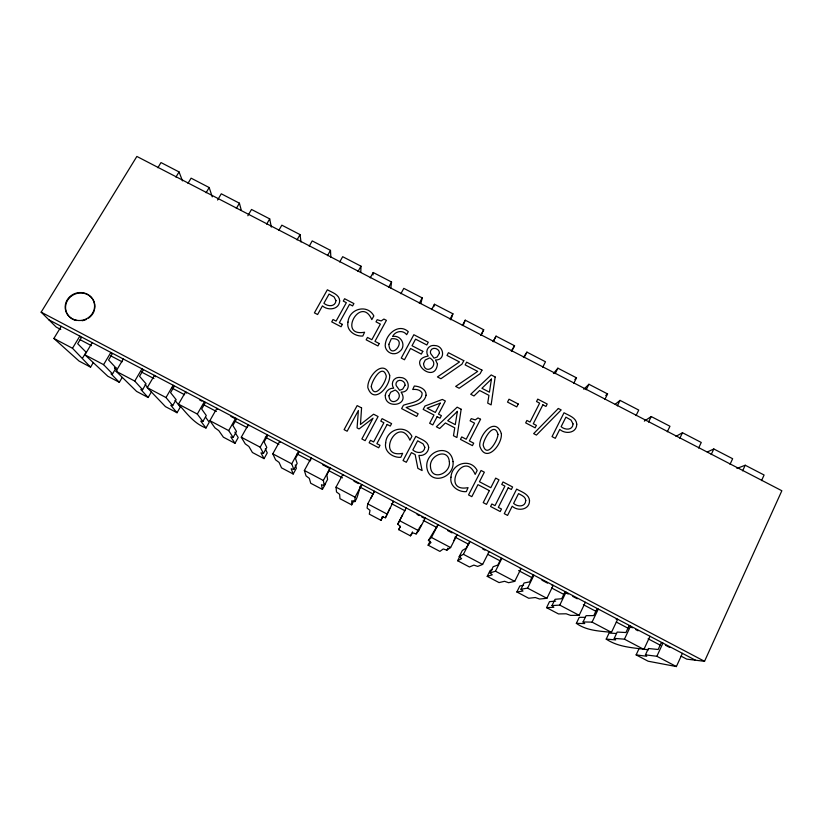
<?xml version="1.0" encoding="UTF-8"?>
<svg xmlns="http://www.w3.org/2000/svg" width="823" height="823" viewBox="0 0 823 823"><rect width="100%" height="100%" fill="white"/><g stroke="black" fill="none" stroke-linecap="round" stroke-linejoin="round"><path stroke-width="1.23" d="M342.841 475.365L342.8 474.562L336.021 487.165L336.514 491.969L339.632 494.335L339.971 498.687L351.688 504.859L351.771 500.734L354.847 501.629C358.581 496.351 358.293 489.911 361.791 484.562L355.052 497.195L354.847 501.629M360.783 272.403L360.988 266.179L342.677 256.694L339.704 261.981M373.035 274.954L373.2 272.506L391.553 282.011L390.812 287.968M370.988 498.234L374.465 491.228L367.747 503.892L367.079 508.079L370.011 510.353L369.29 514.149L381.028 520.342L383.096 516.422M420.913 303.564L422.199 297.885L403.805 288.359L400.883 293.698M433.803 306.722L434.472 304.253L452.917 313.8L450.87 319.808M381.028 520.342L382.191 516.772L385.452 517.77L389.937 508.213M385.452 517.77L393.497 501.248L393.25 501.907M463.39 324.879L465.221 320.178L483.698 329.756L481.054 335.445M681.053 656.137L686.732 659.13L704.539 661.311L781.85 490.745L136.865 156.442L41.15 312.164L56.242 327.122L60.779 329.509M638.967 648.802L636.128 654.892L648.113 661.208L676.372 666.558L682.421 653.349M761.532 480.632L764.104 475.015L745.216 465.232L736.924 468.431M645.438 654.851L656.867 656.281L662.957 643.113L661.167 642.969L658.143 649.501L648.39 648.503L645.438 654.851L646.724 656.26L636.128 654.892M742.634 470.838L745.216 465.232M649.995 636.282L643.884 649.429L624.431 639.173L614.215 638.381L617.199 632.064L625.922 632.527L628.988 626.015L630.583 626.066L624.431 639.173M730.042 464.316L732.645 458.72L713.808 448.967L707.276 451.992M711.195 454.543L713.808 448.967M648.462 649.82C633.998 647.722 618.731 647.506 606.212 639.111L609.082 633.052L616.252 633.473M585.297 617.312L579.258 617.332L576.357 623.361C586.737 630.778 599.319 631.004 611.468 632.352L617.662 619.266L616.129 619.256M698.634 448.031L701.268 442.465L682.483 432.733L675.971 436.355M583.065 621.962L592.066 622.116L598.3 609.071L596.881 609.113L593.784 615.604L586.079 615.666L583.065 621.962L584.721 623.567L576.357 623.361M679.829 438.278L682.483 432.733M555.638 601.15L549.507 601.644L546.575 607.652L558.478 613.927L566.183 613.793L570.627 615.398L579.145 615.306L585.4 602.282M667.309 431.787L669.963 426.252L651.219 416.541L644.347 421.119M551.996 605.574L555.041 599.309L561.718 598.712L564.856 592.251L566.08 592.107L559.784 605.111L551.996 605.574L553.838 607.281L546.575 607.652M648.545 422.065L651.219 416.541M523.572 585.297L519.817 585.997L516.865 591.984L528.736 598.249L535.331 597.529L539.579 599.031L546.894 598.311L553.221 585.338L552.068 585.523M636.045 415.584L638.741 410.07L620.038 400.379L615.203 404.268M520.99 589.227L527.584 588.136L533.952 575.195L532.903 575.431L529.734 581.861L524.066 582.993L520.99 589.227L523.016 591.027L516.865 591.984M617.332 405.883L620.038 400.379M492.267 569.681L490.199 570.38L487.216 576.347L499.067 582.591L504.561 581.295L508.614 582.705L514.725 581.357L521.124 568.436L520.146 568.724M604.864 399.422L607.58 393.929L588.929 384.269L583.795 389.269M490.066 572.921L493.172 566.708L497.833 565.051L501.032 558.652L501.896 558.323L495.456 571.203L490.066 572.921L492.277 574.814L487.216 576.347M586.192 389.742L588.929 384.269M460.643 554.805L457.629 560.741L469.46 566.975L473.863 565.113L477.71 566.409L482.628 564.444L489.099 551.585L488.306 551.955M573.754 383.302L576.501 377.829L557.891 368.19L553.426 373.529M459.203 556.657L463.411 554.311L469.923 541.483L466.003 548.283L462.351 550.474L459.203 556.657L461.6 558.642L457.629 560.741M555.124 373.642L557.891 368.19M430.151 541.236L428.114 545.176L439.914 551.4L443.227 548.962L446.889 550.155L447.938 548.097M453.843 540.536L456.004 536.298M446.889 550.155L450.613 547.562L457.156 534.765L456.549 535.238M542.717 367.212L545.495 361.77L526.926 352.141L523.418 357.408M421.51 516.793L424.863 518.552L425.285 517.986L418.681 530.732L416.129 533.942L412.673 532.851L410.44 535.845L398.671 529.642L400.472 526.411L397.715 524.23L406.212 507.945L405.883 508.563M402.581 514.879L397.715 524.23M428.423 540.423L438.031 524.693L431.447 537.46L428.423 540.423L430.995 542.511L428.114 545.176M524.128 357.573L526.926 352.141M493.142 341.71L496.043 336.144L514.56 345.742L511.752 351.164M410.44 535.845L412.488 531.915M416.129 533.942L418.794 528.819M398.671 529.642L400.204 526.699M493.214 341.555L496.043 336.144M480.858 335.146L483.698 329.756M462.361 325.558L465.221 320.178M450.047 319.18L452.917 313.8M351.688 504.859L353.777 500.96M431.591 309.613L434.472 304.253M324.303 485.529L323.346 480.488L330.157 467.906L326.885 474.994L327.595 479.459L324.303 485.529L321.433 484.737L322.421 489.418L310.724 483.255L309.314 478.348L306.022 475.889L304.366 470.478L311.217 457.927L310.292 460.911M419.298 303.245L422.199 297.885M322.421 489.418L325.569 483.595M293.842 469.47L297.154 463.421L295.478 458.452L298.883 452.228L298.605 451.292L291.723 463.822L293.842 469.47L291.157 468.771L293.204 474.017L296.383 468.215L295.231 464.944M388.631 287.34L391.553 282.011M293.204 474.017L281.538 467.865L279.069 462.403L275.602 459.851L272.783 453.833L279.707 441.344L280.098 442.332M370.257 277.824L373.2 272.506M263.453 453.442L266.796 447.424L264.132 441.941L267.588 435.748L267.125 434.719L260.181 447.187L263.453 453.442L260.953 452.845L264.06 458.648L267.269 452.866L265.273 448.864M358.026 271.487L360.988 266.179M233.125 437.455L236.499 431.458L232.878 425.47L236.355 419.308L235.717 418.187L228.701 430.604L233.125 437.455L230.821 436.962L234.987 443.309L238.217 437.548L234.853 432.096M264.06 458.648L252.424 452.506L248.896 446.488L245.244 443.844L241.283 437.229L248.268 424.791L248.834 425.882M327.503 255.655L330.486 250.377L312.215 240.913L309.222 246.18M234.987 443.309L223.372 437.178L218.784 430.614L214.968 427.878L209.865 420.666L216.912 408.29L217.653 409.463M186.554 393.085L185.628 391.82L178.509 404.144C186.698 413.259 194.033 423.567 205.976 428.001L209.237 422.271L205.606 417.199M202.88 421.499L206.285 415.533L201.686 409.052L205.205 402.91L204.392 401.696L197.314 414.051L202.88 421.499L200.761 421.109L205.976 428.001M297.041 239.874L300.056 234.606L281.836 225.173L278.802 230.419M155.516 376.749L154.426 375.391L147.245 387.664L165.464 406.634L177.027 412.735L180.319 407.025L174.949 400.338M172.696 405.595L176.132 399.649L170.577 392.653L174.126 386.543L173.139 385.236L165.999 397.55L172.696 405.595L170.773 405.297L177.027 412.735M266.662 224.123L269.697 218.887L251.519 209.464L247.846 215.739M123.296 359.003L116.043 371.224L136.608 391.419L148.14 397.499L151.463 391.82M142.585 389.711L146.052 383.796L139.55 376.306L143.12 370.227L141.957 368.827L134.756 381.08L142.585 389.711L140.846 389.516L148.14 397.499M236.345 208.414L239.411 203.188L221.274 193.796L217.57 200.04M92.238 342.646L84.923 354.816L107.813 376.234L119.325 382.304L122.113 377.582M112.545 373.879L116.043 367.984L108.585 360.001L112.195 353.941L110.858 352.46L103.585 364.651L112.545 373.879L110.992 373.776L119.325 382.304M206.1 192.736L209.196 187.541L191.101 178.169L187.994 183.344M61.252 326.34L53.876 338.459L79.09 361.081L90.571 367.14L93.38 362.439M82.578 358.077L86.106 352.203L77.701 343.726L81.343 337.697L79.831 336.123L72.496 348.263L90.571 367.14M175.927 177.089L179.054 171.925L160.999 162.573L157.862 167.727M511.299 351.123L514.56 345.742M419.319 527.79L421.582 524.879M574.886 379.547L576.501 377.829M605.738 395.534L607.58 393.929M116.043 367.984L114.469 367.922L116.928 370.535M606.212 639.111L615.686 639.893L614.215 638.381M41.15 312.164L704.539 661.311M48.886 319.828L695.404 660.19M199.722 400.019L201.913 401.171M230.862 416.407L236.355 419.308M322.513 464.666L330.27 468.75M353.952 481.218L358.386 483.554M417.045 514.437L419.277 515.61M447.599 530.526L452.074 532.882M482.7 549.003L484.942 550.186M541.925 580.184L547.552 583.147M564.856 592.251L568.24 594.041M572.757 596.418L577.283 598.794M628.988 626.015L632.393 627.815M635.798 629.605L638.062 630.799M665.468 645.232L669.768 647.495M80.098 339.683L91.456 345.66M110.766 355.834L122.133 361.811M141.443 371.986L153.942 378.57M172.11 388.137L184.609 394.721M203.919 404.885L216.418 411.469M234.596 421.037L247.095 427.621M265.263 437.188L278.904 444.369M297.072 453.936L309.571 460.52M328.881 470.694L342.522 477.865M359.558 486.846L373.189 494.026M391.367 503.594L404.998 510.774M423.176 520.342L436.807 527.522M454.985 537.09L468.616 544.27M487.926 554.445L500.425 561.019M518.603 570.596L532.234 577.777M551.544 587.941L564.043 594.525M583.353 604.689L595.852 611.273M616.304 622.044L628.803 628.618M648.113 638.792L660.602 645.366M53.876 338.459L72.496 348.263M84.923 354.816L103.585 364.651M116.043 371.224L134.756 381.08M147.245 387.664L165.999 397.55M178.509 404.144L197.314 414.051M209.865 420.666L228.701 430.604M241.283 437.229L260.181 447.187M272.783 453.833L291.723 463.822M304.366 470.478L323.346 480.488M336.021 487.165L355.052 497.195M367.747 503.892L386.831 513.943M399.556 520.661L418.681 530.732M431.447 537.46L450.613 547.562M463.411 554.311L482.628 564.444M495.456 571.203L514.725 581.357M527.584 588.136L546.894 598.311M559.784 605.111L579.145 615.306M592.066 622.116L611.468 632.352M656.867 656.281L676.372 666.558M145.095 384.547L147.482 387.273M179.054 171.925L182.48 180.885M209.196 187.541L212.241 196.862M239.411 203.188L241.355 210.503M269.697 218.887L271.343 227.097M300.056 234.606L301.012 241.993M330.486 250.377L330.856 257.465M76.292 320.528A14.773 13.878 -18.6 0 1 65.963 304.109A14.773 13.878 -18.6 0 1 83.318 293.173A14.773 13.878 -18.6 0 1 94.676 308.944M94.388 310.137A14.773 13.878 -18.6 0 1 88.555 318.141M86.621 319.283A14.773 13.878 -18.6 0 1 82.012 320.733M385.298 395.235C384.557 409.504 410.276 405.811 401.089 392.108C411.479 392.53 409.864 377.675 400.564 377.531A7.891 7.716 12.5 0 0 396.089 378.107C392.242 379.784 391.203 384.917 393.682 388.199C389.546 387.88 385.678 391.11 385.298 395.235M437.445 364.044C435.13 385.329 405.42 359.97 428.166 356.081C425.697 352.861 426.684 347.779 430.491 346.123A7.839 7.613 17.4 0 1 434.935 345.557C444.111 345.67 445.86 360.371 435.532 359.949L437.445 364.044M371.286 386.738C374.64 400.616 386.121 381.954 386.275 376.09C382.767 362.48 371.533 380.967 371.286 386.738M423.526 363.581C424.617 376.348 441.272 364.795 429.699 357.882L425.234 360.021L423.526 363.581M501.341 433.536C502.555 444.513 485.951 464.11 479.778 446.179C478.595 435.244 495.179 415.615 501.341 433.536M388.96 395.791C389.989 408.712 406.85 397.015 395.215 390.02L390.699 392.19L388.96 395.791M389.68 375.288C390.637 386.1 373.807 405.4 367.85 387.684C366.935 376.903 383.744 357.573 389.68 375.288M450.994 477.155C449.265 485.899 458.329 492.288 466.312 491.65L468.061 487.627C440.13 493.08 463.616 448 475.169 474.398L477.175 470.478C470.53 457.66 451.601 463.256 450.994 477.155M361.575 407.91L360.453 424.483L373.57 414.195L378.086 416.551L365.124 440.665L361.863 438.957L373.045 418.177L359.054 428.948L357.079 427.909L358.386 410.492L347.141 431.231L344.096 429.637L357.151 405.595L361.575 407.91M385.678 442.908C383.847 451.611 392.931 457.948 400.852 457.31L402.642 453.329C374.681 458.699 398.589 414 409.905 440.212L411.953 436.334C405.328 423.578 386.471 429.143 385.678 442.908M453.051 461.621C454.687 478.441 429.164 486.218 426.787 467.125C425.296 450.418 450.531 442.661 453.051 461.621M347.975 322.091C346.144 330.599 355.145 336.607 362.809 336.041L364.599 332.214C337.101 337.296 360.834 294.295 371.811 319.633L373.858 315.919C367.387 303.656 348.993 308.728 347.975 322.091M385.452 343.407C383.909 348.962 389.135 354.404 394.69 353.695A8.683 8.436 10.6 0 0 399.392 351.658C406.963 346.37 401.346 334.57 392.561 336.514C395.143 331.103 402.931 329.622 406.675 334.673L408.29 331.69C399.196 323.213 386.923 333.284 385.452 343.407M388.847 344.353C390.359 362.418 409.782 337.348 391.347 338.737L388.847 344.353M576.758 424.164C576.779 433.165 565.37 434.565 559.763 429.39L555.299 438.32L552.038 436.622L564.022 412.755C568.734 415.492 576.326 417.57 576.758 424.164M428.68 447.352C428.629 452.29 423.824 456.343 418.917 455.376L422.127 470.581L417.868 468.349L415.152 454.574L411.418 452.619L406.315 462.279L403.044 460.561L415.852 436.324C420.378 439.245 428.145 440.83 428.68 447.352M529.528 500.775C529.528 509.931 517.955 511.577 512.194 506.217L507.575 515.414L504.273 513.675L516.659 489.099C521.453 491.876 529.168 494.047 529.528 500.775M449.358 461.724C451.066 473.513 431.622 481.517 430.501 467.001C428.896 455.284 448.165 447.321 449.358 461.724M495.179 376.985L491.125 404.895L487.71 403.116L488.934 395.338L479.634 390.503L473.976 395.966L470.715 394.268L491.197 374.918L495.179 376.985M573.055 423.907C572.746 430.532 564.928 430.141 561.132 426.684L565.905 417.158L571.039 420.09L573.055 423.907M339.683 300.92C339.23 309.715 328.027 310.919 322.441 305.899L317.606 314.53L314.407 312.863L327.359 289.778C331.895 292.443 339.467 294.439 339.683 300.92M461.158 409.257L456.909 437.527L453.473 435.727L454.749 427.847L445.397 422.96L439.667 428.505L436.375 426.787L457.156 407.169L461.158 409.257M525.763 500.518C525.434 507.266 517.502 507.019 513.603 503.429L518.531 493.615C521.35 495.199 525.66 496.691 525.763 500.518M491.444 379.105L489.428 392.18L481.928 388.281L491.444 379.105M457.382 411.407L455.273 424.647L447.733 420.718L457.382 411.407M424.822 447.311C424.236 453.792 416.644 453.617 412.837 449.924L417.652 440.789L423.073 443.864L424.822 447.311M497.956 434.369C497.946 440.346 486.743 459.255 483.183 445.202C483.296 439.328 494.263 420.594 497.956 434.369M335.979 300.642C335.352 307.082 327.708 306.66 323.912 303.276L329.066 294.058L334.097 296.938L335.979 300.642M426.067 395.215C424.329 404.237 413.3 405.183 406.151 407.478L418.156 413.753L416.695 416.5L401.624 408.62L403.414 405.266C409.772 402.745 422.446 402.159 422.086 392.983C420.347 389.68 416.078 389.104 412.704 389.495L414.329 386.028C419.421 386.265 426.489 389.094 426.067 395.215M439.451 353.139L437.106 357.007L434.03 358.17L430.768 353.705A3.909 3.796 17.4 0 1 430.923 350.31L431.972 349.014C434.904 347.008 439.657 349.538 439.451 353.139M405.081 385.195L402.694 389.114L399.587 390.297L396.316 385.781A3.94 3.848 12.6 0 1 396.501 382.345L397.56 381.039C400.523 378.991 405.328 381.553 405.081 385.195M508.192 487.823L498.316 507.369L501.474 509.026L500.209 511.546L490.58 506.495L491.856 503.974L495.014 505.641L504.911 486.105L501.752 484.449L503.018 481.959L512.606 486.979L511.34 489.479L508.192 487.823M542.871 404.823L533.273 423.763L536.39 425.388L535.156 427.826L525.671 422.888L526.905 420.45L530.022 422.076L539.631 403.147L536.524 401.531L537.758 399.114L547.202 404.021L545.978 406.439L542.871 404.823M489.346 490.601L483.224 502.637L486.516 504.365L498.975 479.84L495.693 478.122L490.817 487.71L479.449 481.753L484.346 472.186L481.064 470.468L468.534 494.932L471.826 496.66L477.968 484.644L489.346 490.601M518.233 404L516.751 406.891L507.524 402.087L509.005 399.206L518.233 404M480.55 419.267L469.357 440.902L473.709 443.175L472.433 445.634L460.469 439.389L461.744 436.92L466.199 439.245L474.542 423.145L470.108 420.831L471.24 418.65L475.303 419.884L478.009 417.94L480.55 419.267M481.98 370.134L480.148 373.652L459.141 388.24L455.664 386.429L477.69 371.41L465.16 364.898L466.61 362.141L481.98 370.134M437.136 416.675L432.795 424.915L429.637 423.269L433.978 415.029L423.187 409.391L424.977 406.027L442.363 399.443L445.366 401.017L438.484 414.103L441.385 415.625L440.038 418.197L437.136 416.675M440.254 403.136L435.336 412.457L427.106 408.157L440.254 403.136M463.802 360.68L461.95 364.188L440.902 378.734L437.425 376.934L459.501 361.955L446.992 355.454L448.442 352.707L463.802 360.68M387.16 424.442L376.872 443.669L380.01 445.305L378.683 447.784L369.146 442.784L370.473 440.305L373.611 441.951L383.899 422.744L380.782 421.109L382.098 418.65L391.594 423.629L390.277 426.077L387.16 424.442M422.806 351.328L421.325 354.096L410.543 348.479L404.463 359.764L401.243 358.087L413.846 334.724L428.279 342.224L426.808 344.981L415.574 339.138L412.025 345.722L422.806 351.328M379.238 343.561L377.932 345.948L366.163 339.817L367.469 337.43L371.842 339.714L380.37 324.108L376.008 321.834L377.171 319.715L381.183 320.939L383.899 319.057L386.409 320.363L374.959 341.329L379.238 343.561M342.378 324.375L341.061 326.752L331.72 321.875L333.037 319.509L336.103 321.104L346.349 302.679L343.284 301.084L344.59 298.739L353.911 303.574L352.604 305.93L349.538 304.335L339.313 322.77L342.378 324.375M558.364 408.475L533.654 433.628L536.431 435.079L561.183 409.936L558.364 408.475M75.963 320.157A14.793 13.898 -18.6 0 0 94.12 302.514A14.793 13.898 -18.6 0 0 69.564 296.949A14.793 13.898 -18.6 0 0 75.963 320.157"/></g></svg>
